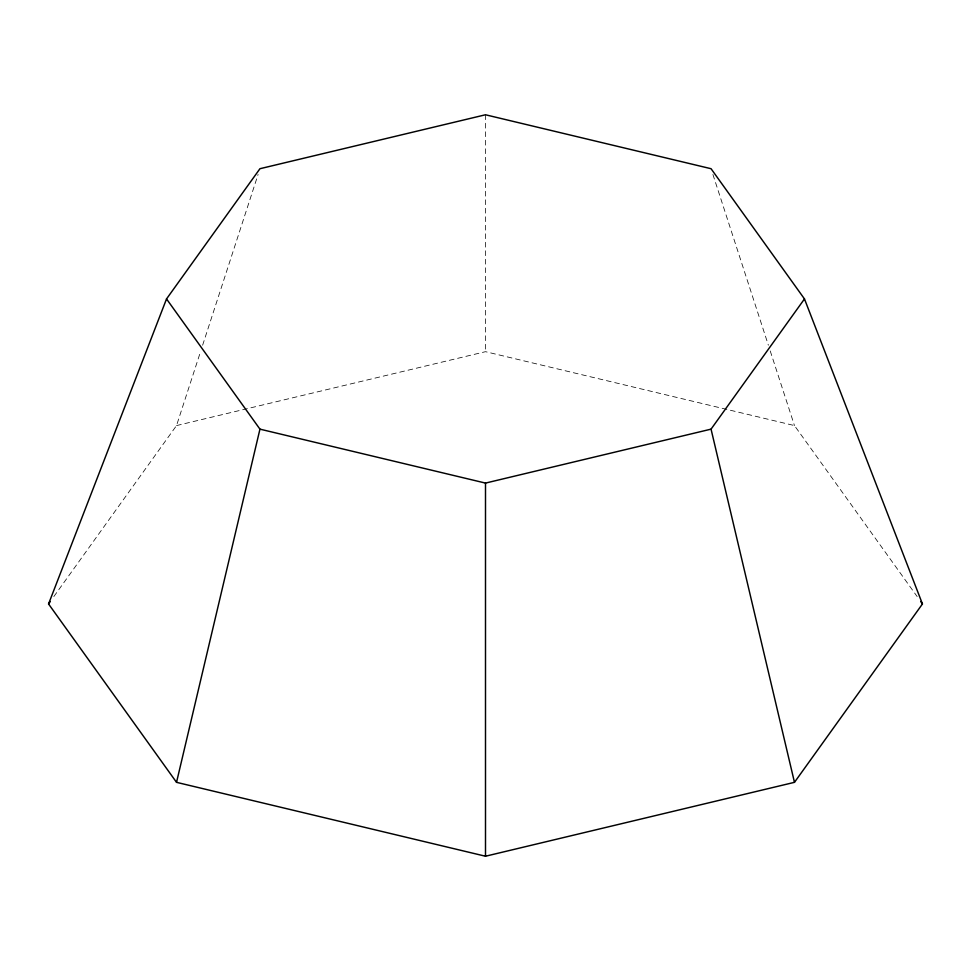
<?xml version="1.0" encoding="UTF-8"?>
<svg xmlns="http://www.w3.org/2000/svg" width="971" height="971" viewBox="0 0 971 971"><rect width="100%" height="100%" fill="white"/><g stroke="black" fill="none" stroke-linecap="round" stroke-linejoin="round"><path stroke-width="0.73" stroke-dasharray="4.86 3.64" d="M53.842 596.57L176.528 425.577L200.766 350.956M202.623 345.215L258.092 174.452M176.528 425.577L485.5 351.684L794.472 425.577L917.158 596.57M712.908 174.452L768.377 345.215M770.234 350.956L794.472 425.577M485.5 114.772L485.5 351.684"/><path stroke-width="1.46" d="M176.528 782.335L259.949 429.146L166.526 298.934L259.949 168.711L485.5 114.772L711.051 168.711L804.474 298.934L922.45 603.962L794.472 782.335L485.5 856.228L176.528 782.335L48.55 603.962L166.526 298.934M48.55 603.962L50.31 601.498M259.949 429.146L485.5 483.085L711.051 429.146L804.474 298.934M920.69 601.498L922.45 603.962M711.051 429.146L794.472 782.335M485.5 483.085L485.5 856.228"/></g></svg>
